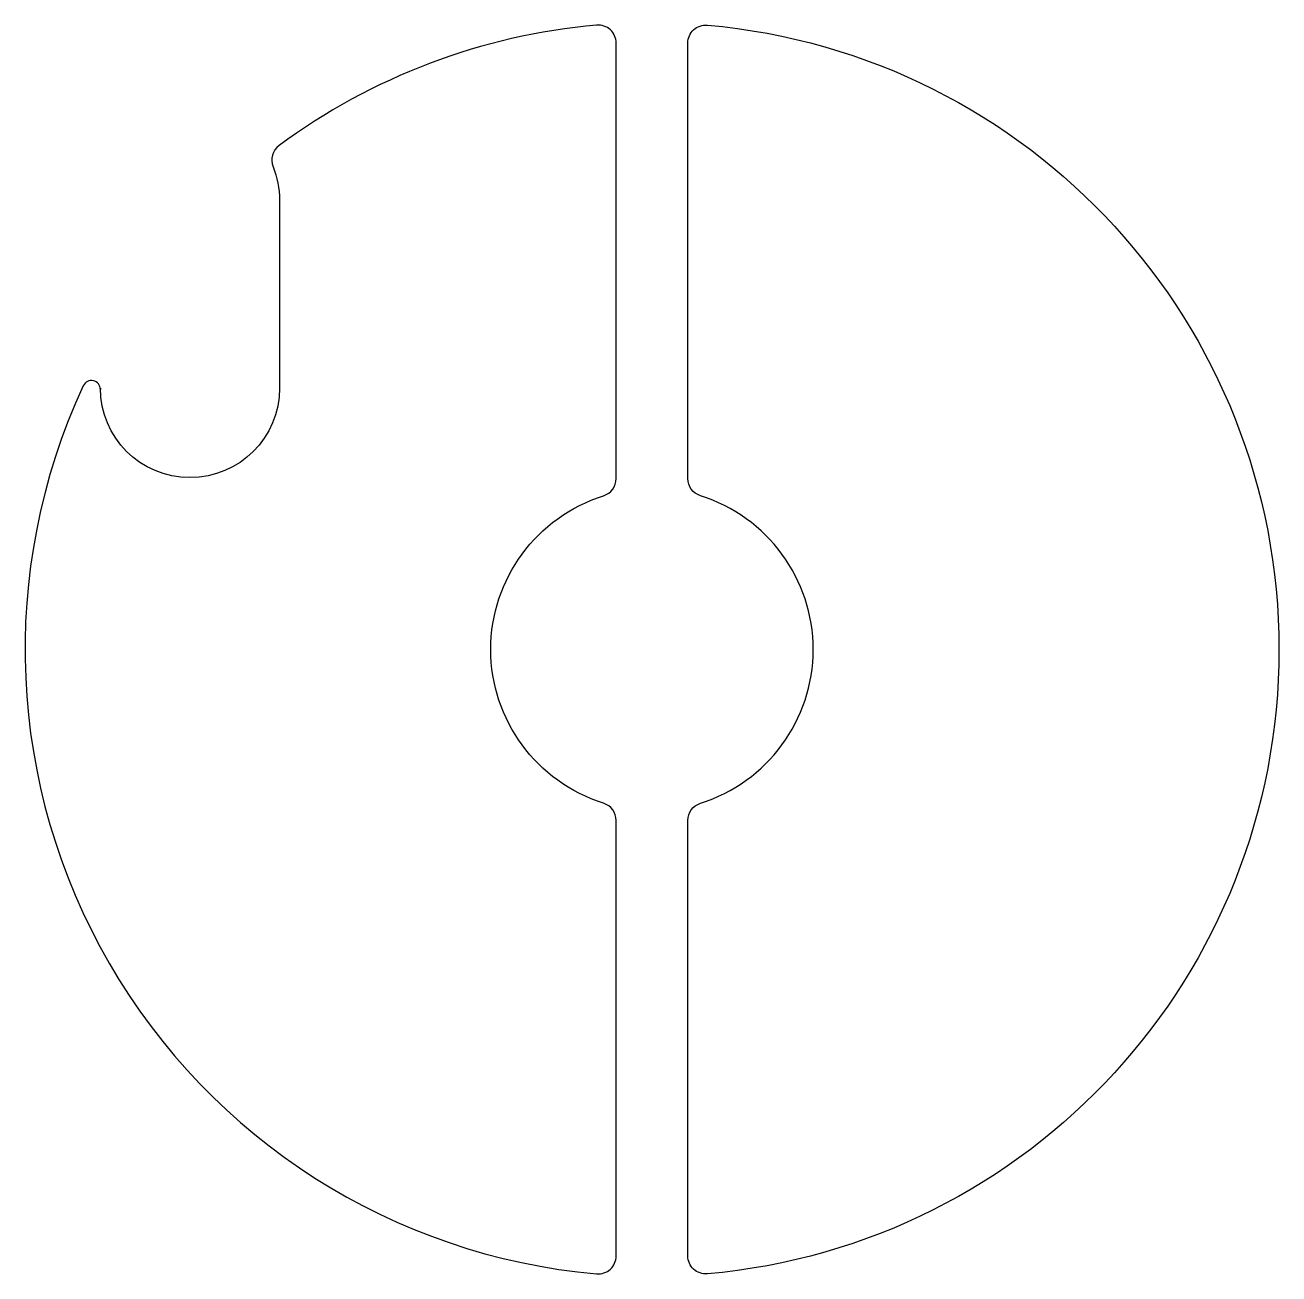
# Model space of a CAD drawing. Header units: millimetres. Extents: x -7 to 7, y -7 to 7.
import ezdxf

# ---------------------------------------------------------------- set-up
doc = ezdxf.new("R2010")
doc.units = ezdxf.units.MM
doc.layers.get('0').update_dxf_attribs({"linetype": 'CONTINUOUS'})

msp = doc.modelspace()

# ---------------------------------------------------------------- linework, layer by layer
for points in [[(-0.4, 1.908), (-0.4, 6.773, 0.440334), (-0.618, 6.973, 0.138064), (-4.164, 5.627, 0.341192), (-4.231, 5.391, -0.095682), (-4.159, 5.019), (-4.159, 2.919, -1), (-6.159, 2.919), (-6.159, 2.904, 0.803359), (-6.35, 2.946, 0.519625), (-0.618, -6.973, 0.440334), (-0.4, -6.773), (-0.4, -1.908, 0.327538), (-0.54, -1.717, -0.733799), (-0.54, 1.717, 0.327538)], [(0.618, 6.973, -0.915335), (0.618, -6.973, -0.440334), (0.4, -6.773), (0.4, -1.908, -0.327538), (0.54, -1.717, 0.733799), (0.54, 1.717, -0.327538), (0.4, 1.908), (0.4, 6.773, -0.440334)]]:
    msp.add_lwpolyline(points, format="xyb", close=True)

doc.saveas('drawing.dxf')
